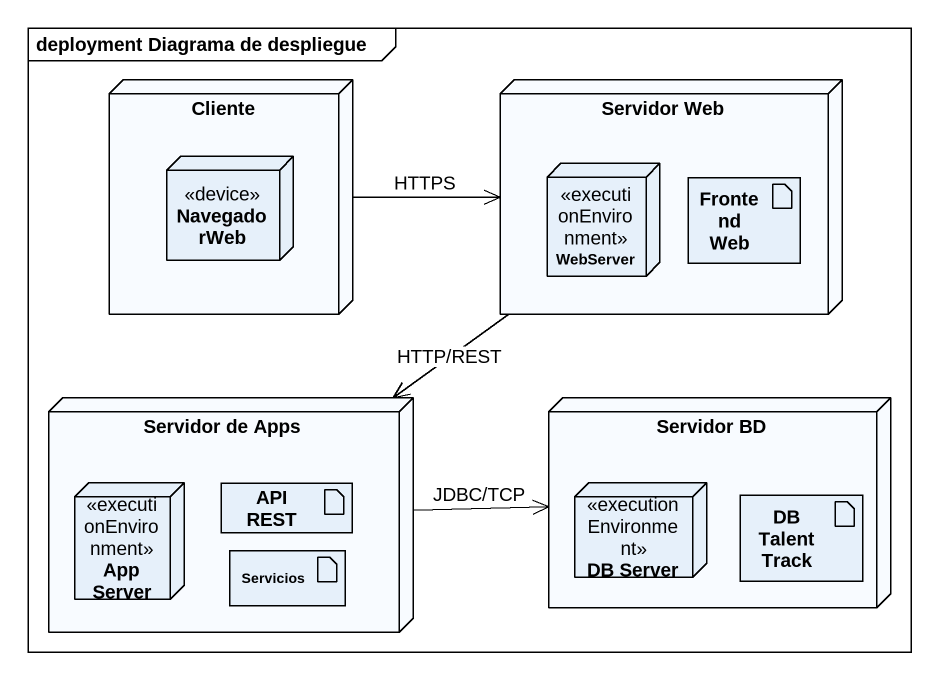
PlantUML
@startuml
mainframe deployment Diagrama de despliegue
node Cliente {
  node NavegadorWeb <<device>>
}
node "Servidor Web" as Servidor_Web {
  node WebServer <<executionEnvironment>>
  artifact "Frontend Web" as Frontend_Web
}
node "Servidor de Apps" as Servidor_de_Apps {
  node "App Server" as App_Server <<executionEnvironment>>
  artifact "API REST" as API_REST
  artifact Servicios
}
node "Servidor BD" as Servidor_BD {
  node "DB Server" as DB_Server <<executionEnvironment>>
  artifact "DB TalentTrack" as DB_TalentTrack
}
Cliente -right-> Servidor_Web : HTTPS
Servidor_Web --> Servidor_de_Apps : HTTP/REST
Servidor_de_Apps -right-> Servidor_BD : JDBC/TCP
@enduml
